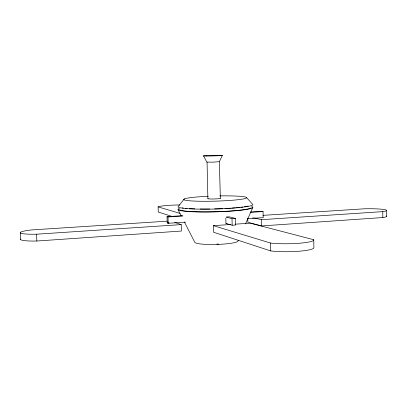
<?xml version="1.0" encoding="UTF-8"?>
<svg xmlns="http://www.w3.org/2000/svg" width="407" height="407" viewBox="0 0 407 407"><rect width="100%" height="100%" fill="white"/><g stroke="black" fill="none" stroke-linecap="round" stroke-linejoin="round"><path stroke-width="0.61" d="M238.375 240.15L237.861 241.31A21.652 2.91 -1.6 0 1 215.969 244.459A21.652 2.91 -1.6 0 1 194.821 242.384L184.422 222.044M245.543 223.921L252.716 207.687M222.319 155.393L219.358 161.747L220.36 198.295M208.226 196.266A31.507 2.569 -1.6 0 0 184.249 198.952L183.771 199.633A31.507 2.569 -1.6 0 0 214.535 201.165A31.507 2.569 -1.6 0 0 246.474 197.995L246.327 197.329A31.507 2.569 -1.6 0 0 219.749 195.909M184.249 198.952L177.981 206.883A37.495 3.378 -1.6 0 0 219.515 208.877A37.495 3.378 -1.6 0 0 252.401 204.075L246.327 197.329M207.061 162.032L207.875 198.641M225.814 218.203L225.951 223.479L232.173 225.244L235.638 225.005L235.465 218.432L229.187 216.814L226.348 216.997M20.671 239.082A22.217 2.635 -3.1 0 0 36.844 241.025L181.42 231.039L181.222 224.608L174.639 222.38M247.761 218.137L247.868 222.329L261.696 225.926L382.839 217.542A19.338 2.03 -0.5 0 0 386.447 215.99M167.282 221.169L31.736 229.914A22.232 2.467 -3 0 0 20.401 232.946A22.232 2.467 -3 0 0 36.528 234.208L181.222 224.608M254.334 217.938L261.553 219.683L382.773 211.62A19.353 1.898 -0.5 0 0 383.969 209.513A19.353 1.898 -0.5 0 0 364.814 208.771L262.912 215.359M225.951 223.479L227.086 223.402M235.251 224.181L250.259 223.163L313.751 239.728L313.894 247.466A25.412 3.648 -0.9 0 1 299.099 251.226A25.412 3.648 -0.9 0 1 270.762 250.931L213.548 232.229L213.365 225.661L230.876 224.476M226.343 217.18L232 218.661L235.465 218.432M182.468 215.674L167.018 216.641L167.221 222.939L169.078 222.817M167.221 222.939L168.203 223.28L185.561 222.146M252.538 218.01L253.805 217.928M247.777 218.676L263.217 217.664L263.075 211.548L261.894 211.294L250.488 212.011M250.712 212.327L263.075 211.548M167.018 216.641L167.994 216.962L182.885 216.025M219.139 161.696L213.054 162.154L206.827 162.098L203.515 155.912M172.212 216.478L158.287 212.057L158.114 206.904L179.904 213.339M213.365 225.661L270.584 243.05A25.432 3.414 -0.9 0 0 298.942 243.269A25.432 3.414 -0.9 0 0 313.751 239.728M178.068 209.615L181.242 215.832M20.36 232.906L20.681 239.601M36.528 234.208L36.844 241.025M167.994 216.962L168.203 223.28M232 218.661L232.173 225.244M270.584 243.05L270.762 250.931M261.553 219.683L261.696 225.926M386.589 210.536L386.65 216.387M382.773 211.62L382.839 217.542M251.434 207.707A36.203 3.383 -1.6 0 1 214.723 211.747A36.203 3.383 -1.6 0 1 179.345 209.569M248.158 206.095A36.213 3.266 -1.6 0 1 244.424 206.761M242.765 206.995A36.213 3.266 -1.6 0 1 240.939 207.224M239.642 207.372A36.213 3.266 -1.6 0 1 236.487 207.687M235.327 207.789A36.213 3.266 -1.6 0 1 231.659 208.084M230.387 208.175A36.213 3.266 -1.6 0 1 225.02 208.501M222.598 208.618A36.213 3.266 -1.6 0 1 214.611 208.903M209.681 209A36.213 3.266 -1.6 0 1 200.249 209.005M194.75 208.872A36.213 3.266 -1.6 0 1 189.382 208.613M187.027 208.435A36.213 3.266 -1.6 0 1 185.46 208.287M183.323 208.023A36.213 3.266 -1.6 0 1 182.133 207.829M251.663 206.446A37.485 3.505 -1.6 0 1 215.038 211.869A37.485 3.505 -1.6 0 1 179.472 208.374M218.595 244.047A19.358 2.6 -1.6 0 1 216.875 244.114M220.141 198.173A6.242 0.509 -1.6 0 1 214.087 198.982A6.242 0.509 -1.6 0 1 208.109 198.504M158.114 206.904A16.875 1.516 -1.9 0 1 179.772 204.955M206.303 156.034A9.407 0.27 -1.6 0 0 222.008 155.469A9.407 0.27 -1.6 0 0 210.434 155.464A9.407 0.27 -1.6 0 0 206.303 156.034"/></g></svg>
